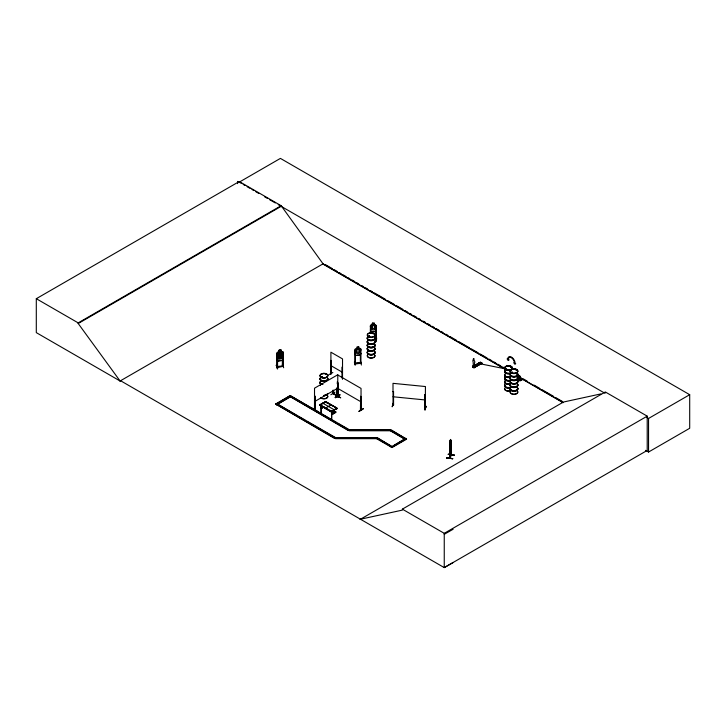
<?xml version="1.0" encoding="UTF-8"?>
<svg xmlns="http://www.w3.org/2000/svg" width="726" height="726" viewBox="0 0 726 726"><rect width="100%" height="100%" fill="white"/><g stroke="black" fill="none" stroke-linecap="round" stroke-linejoin="round"><path stroke-width="1.09" d="M474.332 366.893L474.532 362.691A1.37 0.799 59.5 0 0 474.332 360.813L473.715 358.717M450.038 457.552L449.875 458.287L451.354 454.34L449.966 457.734M450.91 446.835C451.899 440.455 449.938 453.033 449.684 448.205L449.766 449.503M370.396 329.858L371.022 331.519L375.769 331.664L376.458 330.003L376.458 325.566L374.435 324.958M370.932 326.283L370.36 326.391L370.932 326.283L370.922 333.125M374.444 324.921L374.444 323.27L372.42 323.206C370.786 327.698 370.224 324.032 375.75 324.958M371.022 331.519L375.769 331.664M372.42 323.206L374.444 323.27L374.371 325.012L375.378 325.593L375.378 328.678L374.371 329.967L372.483 329.913L371.476 328.56L371.476 325.475L372.483 324.958L372.483 323.261M375.85 326.428L376.404 326.446L375.85 326.428L375.787 340.004L376.458 340.004L375.914 339.332M375.905 340.004L376.467 339.877M375.778 339.632L375.778 339.986M376.622 337.88L376.367 341.674M446.771 457.571L452.761 458.696L446.699 457.988M474.069 367.746L481.973 363.281L480.385 362.147L472.481 366.939L480.784 362.619L472.953 367.211L472.599 366.276L473.497 365.868L472.708 366.802L473.951 367.51L474.74 366.576L474.858 367.22L473.379 366.43L473.143 361.902A1.37 0.799 59.5 0 1 473.352 360.259L473.479 358.771M473.198 366.303L473.842 366.067L473.388 366.521L473.833 366.24L473.18 366.004L473.107 367.029M473.788 366.267L473.279 366.467M449.666 448.26L450.084 440.437C451.145 437.751 451.127 445.664 450.102 447.062L449.857 446.308M451.282 454.657L449.666 458.26L449.848 442.869M478.144 364.679L477.79 364.198M450.147 442.098L449.938 458.215M326.128 374.616L326.119 374.344M336.891 408.792L336.737 408.085L325.684 401.768L319.966 404.972L331.192 411.905L336.737 408.457M321.328 412.695L321.355 406.215M319.966 404.781L330.92 411.442L331.891 411.27L331.628 418.838L331.464 411.234L336.737 408.384M336.918 408.139L331.773 411.442M368.99 336.356L369.616 336.12M369.362 336.274L369.28 335.938M369.616 336.465L369.461 336.002M373.11 333.906L373.727 333.76M506.376 369.634L506.049 369.67M506.467 369.216L506.73 369.579M510.478 367.038L511.113 366.939M510.614 366.911L510.505 366.975M512.311 372.747L511.349 372.483L512.347 372.329M511.921 372.166L511.549 372.574L512.129 372.193M512.52 372.574L512.347 372.81M516.086 369.852L516.277 369.924M516.086 370.042L516.141 370.278M393.546 391.55L392.966 391.623L393.546 391.55L393.574 405.108L393.075 404.409L393.02 405.099L393.002 383.337L425.427 386.541L425.318 408.284L425.427 394.699L424.846 394.772L425.391 394.826M392.076 406.714L393.419 402.948L392.376 406.669M424.783 407.849L425.49 407.649L424.792 408.212L424.882 394.645M424.901 408.23L425.49 408.139M424.973 409.954L425.99 406.161L425.019 409.7M426.062 406.415L425.019 409.891M316.727 410.834C303.159 402.975 326.019 416.352 312.144 408.693M312.334 408.538L316.717 411.07M335.711 412.087L331.709 414.61L335.711 412.513L335.639 411.76L332.69 411.56L332.009 414.256L332.581 411.715L335.73 412.105M473.697 366.004L473.624 367.238M282.387 360.414L277.74 360.994L282.387 360.414L283.067 358.68M282.968 356.366L282.314 358.045L277.768 358.626M283.049 356.402L282.369 358.136L277.713 358.68L277.123 357.156M360.886 353.371L360.223 355.05L355.558 355.459L354.932 353.825L354.932 349.387L355.568 348.752L360.241 348.407L360.958 348.97L360.913 363.399M360.958 353.408L360.268 355.105L355.558 355.459M450.184 440.546L450.619 439.402M450.184 441.09L450.474 439.865M449.775 442.86L450.973 440.192L451.191 455.211L451.336 441.435M450.02 444.503L449.966 458.224M446.69 458.033L446.78 457.561M448.26 454.385L454.331 455.048L448.332 454.177M330.829 394.762L334.958 392.158M335.321 397.331L339.841 394.944L335.485 397.576M276.279 365.269L277.631 368.536M354.37 361.965L355.177 365.269M333.561 393.755L332.962 393.12L333.606 393.292M336.855 395.361L337.291 395.625M337.064 387.938L336.864 395.833L337.581 396.169M337.581 396.659L337.79 382.911L337.508 396.686L338.207 396.287M360.886 409.6L360.432 409.373L360.931 409.627M283.004 365.913L276.96 366.521L277.677 366.703M276.96 367.011L283.004 366.403L277.033 367.147L277.105 352.691L279.147 351.892L279.165 350.277M315.111 409.255L314.766 409.373M314.966 409.028L314.721 409.881L314.676 396.432M332.69 411.842L332.091 410.735L332.826 411.624M280.091 356.23L281.761 354.442L280.517 356.511L281.824 358.299L280.118 356.92L278.412 358.753L279.701 356.611L278.466 354.887L280.018 356.257M360.922 362.764L354.805 363.218L355.486 363.172M354.805 363.708L360.922 363.254M360.323 363.281L360.913 362.918L354.851 363.363M281.997 355.205L281.007 356.657L279.165 356.883L278.176 355.695M321.5 376.912L322.48 376.93L321.908 377.239M322.326 377.266L321.908 376.64M505.986 369.207L506.621 369.752A3.848 2.223 0 0 0 512.356 367.928A3.848 2.223 0 0 0 506.585 366.004A3.848 2.223 0 0 0 506.585 369.852M510.932 366.73L510.478 366.839L511.095 366.884M277.495 366.929L277.65 366.585M277.123 352.727L277.768 352.065L283.031 351.928L282.968 366.376L282.922 352.827L282.378 352.89L282.36 366.458L282.986 365.759M473.416 358.807L473.897 358.726M360.949 363.372L354.96 363.844M337.772 383.147L338.026 396.922L337.345 396.568L337.309 388.247M371.04 324.821L370.396 325.43L370.36 333.107M477.581 364.18L478.144 364.588M368.581 336.12L369.398 335.993M369.579 336.392L368.944 336.628M336.837 408.684L331.192 411.715L320.139 405.398M512.402 372.674L511.921 372.792M393.02 404.591L393.574 404.618M278.185 354.878L279.174 354.197L279.102 352.491L281.089 352.264L281.016 357.582L279.174 357.827L279.165 352.482L281.007 352.246M376.422 339.541L375.778 339.496L376.458 339.514M472.472 366.929L474.178 367.882M473.76 367.583L481.973 363.281M481.746 363.154L480.385 362.265L472.572 366.92L472.971 367.22M473.352 359.052L473.406 360.223M472.889 367.093L480.685 362.501M481.574 362.927L473.661 367.592L474.74 366.576M473.797 367.601L481.855 362.973M337.944 383.001L338.026 396.922L338.162 383.364M335.258 397.34C348.87 389.009 326.01 402.649 339.841 394.926M314.966 409.518L314.485 409.8L314.53 388.183L337.79 374.752L337.726 396.55M335.439 397.794L339.786 395.053M333.034 393.673L333.007 393.655C354.651 405.68 322.271 387.203 337.009 395.398M337.772 374.979L361.031 388.41L361.085 410.009L360.432 409.863L360.631 396.351L360.84 410.117L361.031 409.5M358.835 411.343L363.2 408.566M359.071 411.451L363.39 408.901M330.738 373.872L330.893 360.359L330.956 373.772M328.606 374.816L332.844 372.483M342.173 367.047L342.173 377.829M120.625 380.76L120.153 381.041L36.3 332.626L36.3 298.704L239.253 181.527L281.153 205.712L323.052 263.828L505.169 368.971M239.253 181.527L239.253 182.153L280.408 158.395L689.7 394.699L689.7 428.276L648.545 452.035L645.605 450.329M36.3 298.704L78.199 322.889L281.153 205.712M453.133 562.541L444.248 567.605L120.57 380.733L120.089 381.005L78.199 323.515L281.153 206.338M120.089 381.005L323.524 263.556M376.631 437.987L335.512 437.987L334.659 438.477L275.653 403.992L290.191 395.597L349.197 429.665L390.325 429.665L390.325 430.772L404.863 439.166L390.325 430.355L349.197 430.355M275.653 404.409L290.191 395.597M291.044 396.505L276.506 404.899L291.044 396.087L336.601 422.804M337.345 381.676L337.291 383.927M314.53 401.614L337.79 388.183M325.103 402.041L320.048 404.981L331.791 411.343M323.451 403.184L325.103 402.231M321.064 407.785L324.268 406.923M321.164 408.103L323.079 407.005L321.346 408.193M321.346 408.611L323.261 407.105L321.191 408.529M335.82 411.969L331.737 414.192M331.737 414.61L335.557 412.032M275.653 403.992L334.659 438.059L335.512 437.569L376.631 437.569L376.631 438.676L392.022 447.561L406.56 439.166L391.178 429.865L390.325 430.355M390.325 430.082L349.197 430.082L348.353 430.572L290.191 396.577L348.353 430.155L349.197 429.665L349.197 430.772L390.325 430.772L391.178 430.282L404.745 438.123M335.512 438.259L376.631 438.259L377.484 437.769L392.022 446.581M391.051 446.027L377.484 438.186L376.631 438.676L335.512 438.676L335.512 437.569L277.35 403.992L296.734 415.599M393.111 445.955L404.745 439.239M376.631 438.259L392.022 447.143L406.56 438.749M517.184 375.278L521.858 378.691C520.415 383.019 520.533 379.344 519.916 375.923L517.039 374.262M520.379 377.892L520.424 376.803M359.987 519.507L563.421 402.05L600.901 393.9M360.459 519.226L402.358 510.115L402.358 509.144L605.312 391.967L647.211 416.152L647.211 450.429L444.248 567.605L444.248 533.329L647.211 416.152M605.312 392.938L604.84 393.22L278.23 204.65M646.603 417.332L648.545 418.457L689.7 394.699M444.248 534.309L453.133 529.245M393.492 405.117L393.02 405.081M477.672 364.134L478.035 364.615M520.379 380.596L517.039 379.163M520.424 380.651L519.861 380.905L516.985 379.19M506.258 369.044L507.047 369.516L506.467 369.126M314.848 409.564L314.921 396.115M321.237 407.785L323.206 407.05M282.432 365.813L282.496 366.458M340.14 397.521L333.161 393.546L333.161 390.189M337.009 395.253L337.218 396.087M281.026 352.337L279.102 352.491M279.174 354.742L281.016 354.497M279.093 350.231L281.062 349.941L281.007 351.693L281.997 352.119L281.997 357.455L281.016 358.907L279.174 359.152L278.185 357.963L278.176 352.609L279.165 351.928L279.083 350.195L281.071 349.977M280.989 351.656L283.049 351.965M277.023 353.571L277.613 353.626L277.023 353.571L277.141 367.138M279.165 355.568L281.007 355.332M282.35 364.57L283.703 367.773M375.914 339.841L376.386 339.868M376.422 340.031L376.395 325.584M354.869 350.277L355.45 350.359L354.869 350.277L354.905 363.862L354.96 363.354M360.305 349.868L360.886 349.95L360.305 349.868L360.405 363.436M361.385 365.033L360.568 361.276M322.017 377.466A3.857 2.223 0 0 1 322.017 373.609A3.857 2.223 0 0 1 327.798 375.533A3.857 2.223 0 0 1 322.017 377.466L321.328 377.112M333.37 393.374L332.971 393.165M393.075 404.899L393.537 404.972M425.327 408.266L424.846 408.203M360.84 362.755L360.822 363.399M355.513 363.436L355.486 363.662M355.35 363.653L355.422 350.231M314.676 409.373L315.111 409.119M511.921 372.275L512.438 372.402M321.691 377.066L322.117 376.758M393.002 396.768L425.427 399.972M450.637 440.963L450.9 440.183L450.982 455.184M448.269 454.295L454.267 455.157M478.271 363.39L479.741 364.334L478.271 363.39L504.806 368.763M368.89 336.338L368.744 336.356M506.376 380.025L506.176 379.988A3.83 2.214 0 0 1 504.806 377.683M325.684 401.95L333.143 406.188M325.684 402.14L327.753 403.266M281.016 353.943L281.997 354.37M358.889 348.598L359.887 349.079L359.887 352.155L358.889 353.553L357.01 353.698L356.012 352.446L356.012 349.369L357.01 348.743L356.938 347.001L358.953 346.883L358.943 348.498M330.893 373.99L330.72 373.373M473.107 366.049L474.74 367.038M338.017 383.455L337.399 383.147M239.253 182.153L241.204 183.279M243.156 184.404L245.107 185.529M247.049 186.655L249.971 188.343M251.922 189.468L253.873 190.593M255.824 191.718L258.746 193.406M264.591 196.782L267.513 198.47M269.464 199.596L275.308 202.962M516.985 374.289L520.379 376.83M325.484 264.681L332.336 268.638M334.296 269.773L337.236 271.47M339.187 272.595L341.147 273.729M343.108 274.855L346.048 276.552M348.008 277.686L349.959 278.82M351.919 279.946L354.86 281.643M356.82 282.777L358.771 283.902M361.711 285.599L363.672 286.734M365.632 287.859L367.583 288.993M370.523 290.69L372.483 291.816M374.444 292.95L385.216 299.166M388.147 300.863L394.027 304.258M395.979 305.383L402.839 309.34M404.79 310.474L407.731 312.171M409.691 313.296L411.651 314.431M413.611 315.565L416.542 317.253M418.503 318.387L420.463 319.522M423.394 321.21L425.354 322.344M427.315 323.478L430.255 325.175M432.215 326.301L434.166 327.435M436.126 328.56L439.067 330.257M441.027 331.392L442.978 332.517M445.918 334.214L447.878 335.348M449.839 336.474L456.69 340.43M458.65 341.565L469.423 347.781M471.374 348.916L478.234 352.872M480.185 353.998L487.046 357.963M488.997 359.089L491.938 360.786M493.898 361.92L495.858 363.045M497.818 364.18L500.749 365.877M502.71 367.002L504.67 368.136M523.274 378.872L527.185 381.141M534.046 385.098L539.917 388.483M541.877 389.617L553.629 396.396M555.581 397.53L562.441 401.487M519.861 377.456L562.94 402.331M517.184 376.104L519.852 377.647L519.925 379.762L518.282 377.783M322.408 263.738L504.143 368.663M519.861 377.738L563.086 402.694M517.184 377.647L519.907 379.262L518.609 377.647C520.769 378.228 519.988 375.986 518.273 377.093L517.239 375.796M521.858 380.351L517.184 378.473M330.893 365.623L342.527 372.338M337.772 388.41L361.031 401.841M406.56 439.166L405.716 438.259L391.178 447.071M334.94 407.232L336.837 408.339M329.55 404.3L331.346 405.344L331.346 404.781L325.529 408.139L325.529 408.702M338.543 423.93L349.197 430.082M298.676 416.724L305.464 420.635M307.397 421.761L334.541 437.424M402.358 509.144L444.248 533.329M283.049 354.206L282.35 353.716L277.759 354.324L277.132 355.005M282.341 353.807L282.995 354.27M361.013 409.963L360.631 396.351M473.388 365.804L473.316 366.258M331.936 410.961L332.717 411.824M320.048 405.144L320.139 404.536L325.684 401.578L336.737 407.894L336.918 408.702M277.132 359.434L277.759 361.031M277.196 359.415L277.804 360.967M354.941 353.861L355.604 355.359M282.922 352.827L282.378 352.89M277.65 368.808L276.307 365.06L277.314 368.853M648.545 418.457L648.545 452.035M481.066 363.445L479.596 362.728M342.527 378.936L342.527 358.907L330.893 352.192L330.965 373.999M342.327 366.957L342.373 379.026M336.909 388.029L336.909 395.915M334.25 410.381L334.25 409.818L322.625 403.102L322.625 403.665M333.552 390.416L333.597 393.801M333.406 390.506L333.452 393.891M333.007 390.279L333.007 393.692M320.928 405.144L320.928 412.631M315.066 396.205L315.075 409.691M277.568 353.508L277.568 367.102M277.196 355.014L277.214 359.452M237.611 181.4L237.611 183.624M78.199 322.889L78.199 323.515M517.339 377.175A3.902 2.251 0 0 1 513.963 380.551A3.902 2.251 0 0 1 510.578 377.175M517.293 377.402A3.848 2.223 0 0 1 513.963 380.733A3.848 2.223 0 0 1 510.632 377.402M510.641 380.306A3.83 2.214 0 0 0 513.963 383.627A3.83 2.214 0 0 0 517.275 380.306A3.857 2.223 0 0 1 513.963 383.718A3.857 2.223 0 0 1 510.623 380.379M517.302 380.506A3.857 2.223 0 0 1 513.963 383.845A3.857 2.223 0 0 1 510.623 380.506M517.339 373.463A3.902 2.251 0 0 1 513.963 376.839A3.902 2.251 0 0 1 510.578 373.463M517.293 376.776A3.848 2.223 0 0 1 513.963 380.115A3.848 2.223 0 0 1 510.632 376.776M517.293 373.699A3.848 2.223 0 0 1 513.963 377.03A3.848 2.223 0 0 1 510.632 373.699M517.339 376.985A3.902 2.251 0 0 1 513.963 380.36A3.902 2.251 0 0 1 510.578 376.985M517.339 373.273A3.902 2.251 0 0 1 513.963 376.649A3.902 2.251 0 0 1 510.578 373.273M517.284 373.073A3.839 2.214 0 0 1 513.963 376.404A3.839 2.214 0 0 1 510.632 373.073M517.339 387.738A3.902 2.251 0 0 1 513.963 391.114A3.902 2.251 0 0 1 510.578 387.738M517.293 387.965A3.848 2.223 0 0 1 513.963 391.296A3.848 2.223 0 0 1 510.632 387.965M517.275 390.869A3.821 2.205 0 0 1 513.963 394.182A3.821 2.205 0 0 1 510.65 390.869M517.275 380.86A3.83 2.214 0 0 1 513.963 384.172A3.83 2.214 0 0 1 510.641 380.86M517.302 391.069A3.857 2.223 0 0 1 513.963 394.409A3.857 2.223 0 0 1 510.623 391.069M517.339 384.027A3.902 2.251 0 0 1 513.963 387.403A3.902 2.251 0 0 1 510.578 384.027M517.293 387.339A3.848 2.223 0 0 1 513.963 390.679A3.848 2.223 0 0 1 510.632 387.339M517.293 384.263A3.848 2.223 0 0 1 513.963 387.593A3.848 2.223 0 0 1 510.632 384.263M517.339 387.548A3.902 2.251 0 0 1 513.963 390.924A3.902 2.251 0 0 1 510.578 387.548M517.339 383.836A3.902 2.251 0 0 1 513.963 387.212A3.902 2.251 0 0 1 510.578 383.836M517.284 383.637A3.839 2.214 0 0 1 513.963 386.967A3.839 2.214 0 0 1 510.632 383.637M510.423 380.17A3.83 2.214 0 0 1 506.176 380.007M510.423 373.581A3.839 2.214 0 0 1 506.167 373.418A3.839 2.214 0 0 1 504.797 371.086M510.423 372.955A3.839 2.214 0 0 1 506.167 372.792A3.839 2.214 0 0 1 504.797 370.46M510.423 377.284A3.839 2.214 0 0 1 506.167 377.121A3.839 2.214 0 0 1 504.797 374.788M510.46 377.103A3.902 2.251 0 0 1 506.131 376.939A3.902 2.251 0 0 1 504.742 374.571M510.46 376.912A3.902 2.251 0 0 1 506.131 376.749A3.902 2.251 0 0 1 504.742 374.38M510.423 376.667A3.839 2.214 0 0 1 506.167 376.504A3.839 2.214 0 0 1 504.797 374.171M510.46 373.391A3.902 2.251 0 0 1 506.131 373.228A3.902 2.251 0 0 1 504.742 370.859M510.46 373.2A3.902 2.251 0 0 1 506.131 373.037A3.902 2.251 0 0 1 504.742 370.668M510.432 380.27A3.857 2.223 0 0 1 506.158 380.106A3.857 2.223 0 0 1 504.779 377.765M510.423 380.733A3.83 2.214 0 0 1 506.176 380.569A3.83 2.214 0 0 1 504.806 378.246M510.423 390.733A3.83 2.214 0 0 1 506.176 390.57A3.83 2.214 0 0 1 504.806 388.247A3.857 2.223 0 0 0 506.158 390.67A3.857 2.223 0 0 0 510.432 390.833M510.432 380.551A3.857 2.223 0 0 1 506.158 380.388A3.857 2.223 0 0 1 504.779 378.046M510.423 384.145A3.839 2.214 0 0 1 506.167 383.981A3.839 2.214 0 0 1 504.797 381.649M510.423 383.519A3.839 2.214 0 0 1 506.167 383.355A3.839 2.214 0 0 1 504.797 381.023M510.423 387.847A3.839 2.214 0 0 1 506.167 387.684A3.839 2.214 0 0 1 504.797 385.352M510.46 387.666A3.902 2.251 0 0 1 506.131 387.502A3.902 2.251 0 0 1 504.742 385.134M510.46 387.475A3.902 2.251 0 0 1 506.131 387.312A3.902 2.251 0 0 1 504.742 384.934M510.423 387.23A3.839 2.214 0 0 1 506.167 387.067A3.839 2.214 0 0 1 504.797 384.735M510.46 383.954A3.902 2.251 0 0 1 506.131 383.791A3.902 2.251 0 0 1 504.742 381.422M510.46 383.764A3.902 2.251 0 0 1 506.131 383.6A3.902 2.251 0 0 1 504.742 381.232M374.906 341.438A3.902 2.251 0 0 1 370.632 344.251A3.902 2.251 0 0 1 367.764 340.893M374.852 341.656A3.848 2.223 0 0 1 370.641 344.433A3.848 2.223 0 0 1 367.81 341.12M374.843 344.56A3.83 2.214 0 0 1 370.641 347.327A3.83 2.214 0 0 1 367.819 344.024A3.83 2.214 0 0 0 370.151 347.255A3.83 2.214 0 0 0 374.97 345.122M374.861 344.759A3.857 2.223 0 0 1 370.632 347.545A3.857 2.223 0 0 1 367.801 344.224M374.906 337.726A3.902 2.251 0 0 1 370.632 340.548A3.902 2.251 0 0 1 367.764 337.182M374.852 341.038A3.848 2.223 0 0 1 370.641 343.815A3.848 2.223 0 0 1 367.81 340.503M374.852 337.953A3.839 2.214 0 0 1 370.641 340.721A3.839 2.214 0 0 1 367.81 337.418M374.906 341.247A3.902 2.251 0 0 1 370.632 344.06A3.902 2.251 0 0 1 367.764 340.703M374.906 337.536A3.902 2.251 0 0 1 370.632 340.358A3.902 2.251 0 0 1 367.764 336.991M374.852 337.336A3.839 2.214 0 0 1 370.641 340.104A3.839 2.214 0 0 1 367.81 336.8M374.906 352.001A3.902 2.251 0 0 1 370.632 354.814A3.902 2.251 0 0 1 367.764 351.457M374.852 352.219A3.848 2.223 0 0 1 370.641 354.996A3.848 2.223 0 0 1 367.81 351.683M374.843 355.123A3.83 2.214 0 0 1 370.641 357.891A3.83 2.214 0 0 1 367.819 354.587M374.97 345.685A3.83 2.214 0 0 1 370.151 347.818A3.83 2.214 0 0 1 367.819 344.578M374.861 355.323A3.857 2.223 0 0 1 370.632 358.109A3.857 2.223 0 0 1 367.801 354.787M374.861 344.914A3.857 2.223 0 0 1 370.632 347.7A3.857 2.223 0 0 1 367.801 344.378M374.906 348.289A3.902 2.251 0 0 1 370.632 351.112A3.902 2.251 0 0 1 367.764 347.745M374.852 351.602A3.848 2.223 0 0 1 370.641 354.379A3.848 2.223 0 0 1 367.81 351.066M374.852 348.516A3.839 2.214 0 0 1 370.641 351.284A3.839 2.214 0 0 1 367.81 347.981M374.906 351.811A3.902 2.251 0 0 1 370.632 354.624A3.902 2.251 0 0 1 367.764 351.266M374.906 348.099A3.902 2.251 0 0 1 370.632 350.921A3.902 2.251 0 0 1 367.764 347.554M374.852 347.899A3.839 2.214 0 0 1 370.641 350.667A3.839 2.214 0 0 1 367.81 347.364M321.182 384.335A3.902 2.251 0 0 1 320.565 381.622M321.228 384.526A3.839 2.214 0 0 1 320.62 381.849M320.22 385.361A3.857 2.223 0 0 1 320.602 384.825M327.707 378.455A3.902 2.251 0 0 1 323.433 381.268A3.902 2.251 0 0 1 320.565 377.91M322.943 384.481A3.848 2.223 0 0 1 320.611 381.232M327.653 378.682A3.839 2.214 0 0 1 323.442 381.449A3.839 2.214 0 0 1 320.62 378.146M321.99 384.508A3.902 2.251 0 0 1 320.565 381.431M327.707 378.264A3.902 2.251 0 0 1 323.433 381.077A3.902 2.251 0 0 1 320.565 377.72M327.662 378.055A3.848 2.223 0 0 1 323.442 380.832A3.848 2.223 0 0 1 320.611 377.52M327.635 395.842A3.821 2.205 0 0 1 325.402 398.456A3.821 2.205 0 0 1 320.629 397.521M327.272 394.009A3.839 2.214 0 0 1 324.939 395.044M327.662 396.051A3.848 2.223 0 0 1 325.411 398.683A3.848 2.223 0 0 1 320.611 397.739M327.662 394.1A3.848 2.223 0 0 1 323.941 395.743M327.707 393.891A3.902 2.251 0 0 1 323.941 395.561M327.707 393.701A3.902 2.251 0 0 1 323.941 395.371M446.762 457.797L452.761 458.696L446.762 457.834M450.556 441.599L450.102 445.746L450.556 441.599M518.183 374.879L518.037 375.424L518.183 374.879M518.183 379.362L518.037 379.898L518.183 379.362M508.908 359.887L508.018 360.359L507.129 358.88L507.737 359.225A5.182 3.022 59.6 0 1 511.44 357.083A5.182 3.022 59.6 0 1 515.133 363.417L515.741 363.762L514.798 364.207L513.854 362.691L514.462 363.036A4.329 2.523 59.6 0 0 511.376 357.755A4.329 2.523 59.6 0 0 508.291 359.533L508.908 359.887M280.681 352.618L279.501 352.772L279.501 353.326L280.681 353.163L280.681 352.618M280.681 350.359L279.492 350.513L279.492 351.066L280.681 350.912L280.681 350.359M358.553 347.246L357.346 347.337L357.346 347.89L358.553 347.799L358.553 347.246M358.889 349.152L357.01 349.288L357.01 352.373L358.889 352.237L358.889 349.152M374.035 323.624L372.819 323.587L372.819 324.141L374.035 324.177L374.035 323.624M374.371 325.566L372.483 325.511L372.483 328.588L374.371 328.651L374.371 325.566M480.53 363.753L479.06 362.927L480.53 363.753M479.042 364.634L477.572 363.808L479.042 364.634M478.252 365.105L476.782 364.27L478.252 365.105M521.522 378.89L521.041 378.609L521.522 379.88L521.522 378.89M333.797 413.194L333.797 413.194M512.039 373.001A3.848 2.223 0 0 0 517.81 371.077A3.848 2.223 0 0 0 512.039 369.153A3.848 2.223 0 0 0 512.039 373.001A3.848 2.223 0 0 0 517.81 371.095A3.848 2.223 0 0 0 512.039 369.171A3.848 2.223 0 0 0 512.039 373.019M512.048 373.318A3.83 2.214 0 0 0 517.792 371.403A3.83 2.214 0 0 0 512.048 369.489A3.83 2.214 0 0 0 512.048 373.318M506.576 369.988A3.857 2.223 0 0 0 512.365 368.064A3.857 2.223 0 0 0 506.576 366.131A3.857 2.223 0 0 0 506.576 369.988M506.594 370.16A3.821 2.205 0 0 0 512.329 368.245A3.821 2.205 0 0 0 506.594 366.331A3.821 2.205 0 0 0 506.594 370.16M369.207 336.855A3.857 2.223 0 0 0 374.997 334.931A3.857 2.223 0 0 0 369.207 333.007A3.857 2.223 0 0 0 369.207 336.855M369.225 337.036A3.83 2.214 0 0 0 374.97 335.122A3.83 2.214 0 0 0 369.225 333.207A3.83 2.214 0 0 0 369.225 337.036M322.026 377.765A3.83 2.214 0 0 0 327.771 375.85A3.83 2.214 0 0 0 322.026 373.935A3.83 2.214 0 0 0 322.026 377.765M322.017 377.584A3.857 2.223 0 0 0 327.798 375.66A3.857 2.223 0 0 0 322.017 373.727A3.857 2.223 0 0 0 322.017 377.584"/></g></svg>
